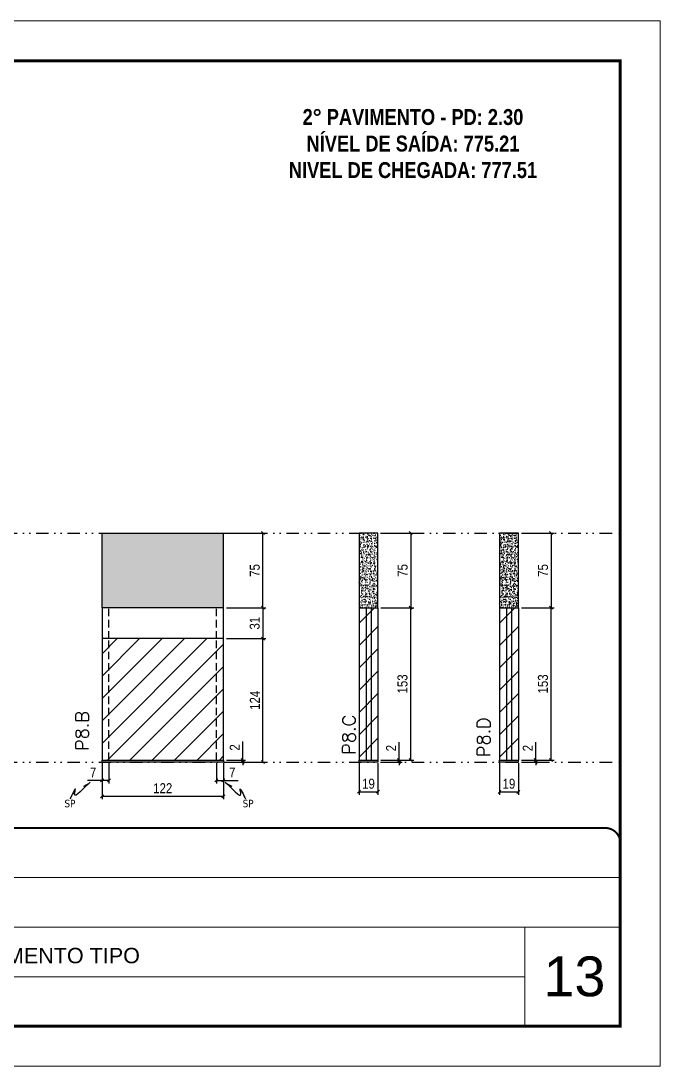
# Model space of a CAD drawing. Extents: x 808 to 7089, y -98 to 17032.
# Drawn here: x 1651 to 2293, y 12537 to 13587 of the extents above; entities that cross this region are included whole.
import ezdxf

# ---------------------------------------------------------------- set-up
doc = ezdxf.new("R2010")
doc.units = 0
for name, pattern in [('CONTINUO', [0]), ('DASHED', [0.75, 0.5, -0.25]), ('DIVIDE2', [0.625, 0.25, -0.125, 0, -0.125, 0, -0.125]), ('HIDDEN', [0.375, 0.25, -0.125])]:
    doc.linetypes.add(name, pattern=pattern)
for name, color, linetype, lineweight in [('CARIMBO', 255, 'Continuous', 9), ('Folhas', 255, 'Continuous', 9), ('REAPROVEITAMENTO', 251, 'Continuous', 9), ('SARRAFO DE PRESSAO', 251, 'DASHED', 9), ('Texto Seção', 7, 'Continuous', 15)]:
    doc.layers.add(name, color=color, linetype=linetype, lineweight=lineweight)
for name, color, linetype in [('COTA', 241, 'Continuous'), ('NOMENCLATURA', 7, 'Continuous'), ('Nível', 160, 'Continuous'), ('Painéis', 200, 'Continuous'), ('SARR_2.2x7', 40, 'Continuous'), ('Sarrafo de Pressão', 42, 'HIDDEN'), ('texto', 7, 'Continuous')]:
    doc.layers.add(name, color=color, linetype=linetype)
doc.styles.add('ARIAL', font='arial.ttf')
doc.styles.add('COTA TECNICA', font='techl___.ttf', dxfattribs={"height": 10})
doc.styles.add('COTA TECNICA-50', font='techl___.ttf', dxfattribs={"height": 10})
doc.styles.add('REGUA-120', font='ROMANS.shx', dxfattribs={"height": 15})
doc.styles.add('ROMANC', font='techb___.ttf', dxfattribs={"height": 2.5})
doc.styles.get("Standard").update_dxf_attribs({"font": 'arial.ttf'})
doc.dimstyles.new('COTA PAINEL-50', dxfattribs={"dimtxt": 10, "dimasz": 3, "dimexe": 3, "dimexo": 3, "dimgap": 3, "dimtad": 1, "dimdec": 1, "dimzin": 12, "dimdsep": 46, "dimtxsty": 'COTA TECNICA-50', "dimblk1": 'OBLIQUE', "dimblk2": 'OBLIQUE', "dimsah": 1, "dimcen": 0.9, "dimclrd": 4, "dimclre": 4, "dimclrt": 240, "dimadec": 1, "dimazin": 3, "dimtfac": 1, "dimtdec": 1, "dimtmove": 0, "dimatfit": 3, "dimfxl": 1, "dimtolj": 1, "dimtzin": 12, "dimarcsym": 0})
doc.dimstyles.new('PAINEL', dxfattribs={"dimtxt": 10, "dimasz": 3, "dimexe": 3, "dimexo": 3, "dimgap": 3, "dimtad": 1, "dimdec": 1, "dimzin": 12, "dimdsep": 46, "dimtxsty": 'COTA TECNICA', "dimblk1": 'OBLIQUE', "dimblk2": 'OBLIQUE', "dimsah": 1, "dimcen": 0.9, "dimclrd": 4, "dimclre": 4, "dimclrt": 240, "dimadec": 1, "dimazin": 3, "dimtfac": 1, "dimtdec": 1, "dimtmove": 0, "dimatfit": 3, "dimfxl": 1, "dimtolj": 1, "dimtzin": 12, "dimarcsym": 0})
doc.dimstyles.get("Standard").update_dxf_attribs({"dimtxt": 0.18, "dimasz": 0.18, "dimexe": 0.18, "dimexo": 0.0625, "dimgap": 0.09, "dimtad": 0, "dimtih": 1, "dimtoh": 1, "dimdec": 4, "dimzin": 0, "dimdsep": 46, "dimtxsty": 'Standard', "dimcen": 0.09, "dimadec": 0, "dimazin": 0, "dimtfac": 1, "dimtdec": 4, "dimtofl": 0, "dimtmove": 0, "dimatfit": 3, "dimfxl": 1, "dimtolj": 1, "dimtzin": 0, "dimarcsym": 0})

# ---------------------------------------------------------------- blocks, each defined once
blk = doc.blocks.new('9999999999')
at = {"color": 30, "linetype": 'CONTINUO'}
for p, q in [((98564.6, 34379.6), (99584, 34379.6)), ((98564.6, 34329.8), (99488, 34329.8)), ((99584, 34329.8), (99488, 34329.8)), ((99488, 34329.8), (99488, 34230.2)), ((98564.6, 34280), (99488, 34280))]:
    blk.add_line(p, q, dxfattribs=at)
at = {"color": 30, "linetype": 'CONTINUO', "const_width": 2}
blk.add_lwpolyline([(99584, 34230.2), (99584, 34414.4, 0.414214), (99569, 34429.4), (98229, 34429.4, 0.414214), (98214, 34414.4), (98214, 34245.2, 0.414214), (98229, 34230.2), (99584, 34230.2)], format="xyb", dxfattribs=at)
at = {"layer": 'Folhas'}
blk.add_lwpolyline([(98139, 34190.2), (99624, 34190.2), (99624, 35240.2), (98139, 35240.2)], close=True, dxfattribs=at)
at = {"layer": 'Folhas', "color": 30, "const_width": 3}
blk.add_lwpolyline([(98214, 34230.2), (99584, 34230.2), (99584, 35200.2), (98214, 35200.2)], close=True, dxfattribs=at)
at = {"color": 7, "linetype": 'Continuous', "ltscale": 5, "style": 'ARIAL'}
blk.add_text('2°, 3° E PAVIMENTO TIPO', height=15.483, dxfattribs=at).set_placement((98837.7, 34293.5))
blk = doc.blocks.new('_Oblique')
at = {"color": 0, "linetype": 'ByBlock', "lineweight": -2}
blk.add_line((-0.5, -0.5), (0.5, 0.5), dxfattribs=at)
blk = doc.blocks.new('*D1363')
at = {"layer": 'COTA', "color": 4, "lineweight": -2, "transparency": 16777216}
for p, q in [((1732.5, 12841.2), (1732.5, 12804.8)), ((1854.5, 12841.2), (1854.5, 12804.8)), ((1732.5, 12807.8), (1854.5, 12807.8))]:
    blk.add_line(p, q, dxfattribs=at)
at = {"layer": 'Defpoints', "color": 0, "transparency": 16777216}
for p in [(1732.5, 12844.2), (1854.5, 12844.2), (1854.5, 12807.8)]:
    blk.add_point(p, dxfattribs=at)
at = {"layer": 'COTA', "color": 4, "lineweight": -2, "transparency": 16777216, "xscale": 3, "yscale": 3, "zscale": 3, "rotation": 180}
blk.add_blockref('_Oblique', (1732.5, 12807.8), dxfattribs=at)
at = {"layer": 'COTA', "color": 4, "lineweight": -2, "transparency": 16777216, "xscale": 3, "yscale": 3, "zscale": 3}
blk.add_blockref('_Oblique', (1854.5, 12807.8), dxfattribs=at)
at = {"layer": 'COTA', "color": 240, "transparency": 16777216, "insert": (1793.5, 12815.9), "char_height": 10, "attachment_point": 5, "style": 'COTA TECNICA'}
blk.add_mtext('\\A1;122', dxfattribs=at)
blk = doc.blocks.new('*D1364')
at = {"layer": 'COTA', "color": 4, "lineweight": -2, "transparency": 16777216}
for p, q in [((1732.5, 12839.2), (1732.5, 12820.7)), ((1739.5, 12841.2), (1739.5, 12820.7)), ((1732.5, 12823.7), (1717.8, 12823.7)), ((1739.5, 12823.7), (1732.5, 12823.7))]:
    blk.add_line(p, q, dxfattribs=at)
at = {"layer": 'Defpoints', "color": 0, "transparency": 16777216}
for p in [(1732.5, 12842.2), (1739.5, 12844.2), (1732.5, 12823.7)]:
    blk.add_point(p, dxfattribs=at)
at = {"layer": 'COTA', "color": 4, "lineweight": -2, "transparency": 16777216, "xscale": 3, "yscale": 3, "zscale": 3, "rotation": 180}
blk.add_blockref('_Oblique', (1732.5, 12823.7), dxfattribs=at)
at = {"layer": 'COTA', "color": 4, "lineweight": -2, "transparency": 16777216, "xscale": 3, "yscale": 3, "zscale": 3}
blk.add_blockref('_Oblique', (1739.5, 12823.7), dxfattribs=at)
at = {"layer": 'COTA', "color": 240, "transparency": 16777216, "insert": (1723.6, 12831.7), "char_height": 10, "attachment_point": 5, "style": 'COTA TECNICA-50'}
blk.add_mtext('\\A1;7', dxfattribs=at)
blk = doc.blocks.new('*D1365')
at = {"layer": 'COTA', "color": 4, "lineweight": -2, "transparency": 16777216}
for p, q in [((1847.5, 12841.2), (1847.5, 12820.7)), ((1854.5, 12839.2), (1854.5, 12820.7)), ((1847.5, 12823.7), (1854.5, 12823.7)), ((1854.5, 12823.7), (1869.2, 12823.7))]:
    blk.add_line(p, q, dxfattribs=at)
at = {"layer": 'Defpoints', "color": 0, "transparency": 16777216}
for p in [(1847.5, 12844.2), (1854.5, 12842.2), (1854.5, 12823.7)]:
    blk.add_point(p, dxfattribs=at)
at = {"layer": 'COTA', "color": 4, "lineweight": -2, "transparency": 16777216, "xscale": 3, "yscale": 3, "zscale": 3, "rotation": 180}
blk.add_blockref('_Oblique', (1847.5, 12823.7), dxfattribs=at)
at = {"layer": 'COTA', "color": 4, "lineweight": -2, "transparency": 16777216, "xscale": 3, "yscale": 3, "zscale": 3}
blk.add_blockref('_Oblique', (1854.5, 12823.7), dxfattribs=at)
at = {"layer": 'COTA', "color": 240, "transparency": 16777216, "insert": (1863.4, 12831.7), "char_height": 10, "attachment_point": 5, "style": 'COTA TECNICA-50'}
blk.add_mtext('\\A1;7', dxfattribs=at)
blk = doc.blocks.new('*D1366')
at = {"layer": 'COTA', "color": 4, "linetype": 'ByBlock', "lineweight": -2, "transparency": 16777216}
for p, q in [((1857.5, 12966.2), (1897.1, 12966.2)), ((1894.1, 12842.2), (1894.1, 12966.2)), ((1857.5, 12842.2), (1897.1, 12842.2))]:
    blk.add_line(p, q, dxfattribs=at)
at = {"layer": 'Defpoints', "color": 0, "linetype": 'ByBlock', "transparency": 16777216}
for p in [(1854.5, 12966.2), (1894.1, 12966.2), (1854.5, 12842.2)]:
    blk.add_point(p, dxfattribs=at)
at = {"layer": 'COTA', "color": 4, "linetype": 'ByBlock', "lineweight": -2, "transparency": 16777216, "xscale": 3, "yscale": 3, "zscale": 3}
for p, rotation in [((1894.1, 12966.2), 90), ((1894.1, 12842.2), 270)]:
    blk.add_blockref('_Oblique', p, dxfattribs=dict(at, rotation=rotation))
at = {"layer": 'COTA', "color": 240, "linetype": 'ByBlock', "transparency": 16777216, "insert": (1886.1, 12904.2), "char_height": 10, "attachment_point": 5, "rotation": 90, "style": 'COTA TECNICA'}
blk.add_mtext('\\A1;124', dxfattribs=at)
blk = doc.blocks.new('*D1367')
at = {"layer": 'COTA', "color": 4, "lineweight": -2, "transparency": 16777216}
for p, q in [((1873.8, 12844.2), (1873.8, 12863)), ((1857.5, 12844.2), (1876.8, 12844.2)), ((1857.5, 12842.2), (1876.8, 12842.2)), ((1873.8, 12842.2), (1873.8, 12844.2)), ((1873.8, 12842.2), (1873.8, 12839.2))]:
    blk.add_line(p, q, dxfattribs=at)
at = {"layer": 'Defpoints', "color": 0, "transparency": 16777216}
for p in [(1854.5, 12844.2), (1854.5, 12842.2), (1873.8, 12842.2)]:
    blk.add_point(p, dxfattribs=at)
at = {"layer": 'COTA', "color": 4, "lineweight": -2, "transparency": 16777216, "xscale": 3, "yscale": 3, "zscale": 3}
for p, rotation in [((1873.8, 12844.2), 270), ((1873.8, 12842.2), 90)]:
    blk.add_blockref('_Oblique', p, dxfattribs=dict(at, rotation=rotation))
at = {"layer": 'COTA', "color": 240, "transparency": 16777216, "insert": (1865.8, 12856.9), "char_height": 10, "attachment_point": 5, "rotation": 90, "style": 'COTA TECNICA-50'}
blk.add_mtext('\\A1;2', dxfattribs=at)
blk = doc.blocks.new('*D1368')
at = {"layer": 'COTA', "color": 4, "linetype": 'ByBlock', "lineweight": -2, "transparency": 16777216}
for p, q in [((1857.5, 12966.2), (1897.1, 12966.2)), ((1894.1, 12842.2), (1894.1, 12966.2)), ((1857.5, 12842.2), (1897.1, 12842.2))]:
    blk.add_line(p, q, dxfattribs=at)
at = {"layer": 'Defpoints', "color": 0, "linetype": 'ByBlock', "transparency": 16777216}
for p in [(1854.5, 12966.2), (1894.1, 12966.2), (1854.5, 12842.2)]:
    blk.add_point(p, dxfattribs=at)
at = {"layer": 'COTA', "color": 4, "linetype": 'ByBlock', "lineweight": -2, "transparency": 16777216, "xscale": 3, "yscale": 3, "zscale": 3}
for p, rotation in [((1894.1, 12966.2), 90), ((1894.1, 12842.2), 270)]:
    blk.add_blockref('_Oblique', p, dxfattribs=dict(at, rotation=rotation))
at = {"layer": 'COTA', "color": 240, "linetype": 'ByBlock', "transparency": 16777216, "insert": (1886.1, 12904.2), "char_height": 10, "attachment_point": 5, "rotation": 90, "style": 'COTA TECNICA'}
blk.add_mtext('\\A1;124', dxfattribs=at)
blk = doc.blocks.new('*D1369')
at = {"layer": 'COTA', "color": 4, "lineweight": -2, "transparency": 16777216}
for p, q in [((1857.5, 13072.2), (1897.1, 13072.2)), ((1894.1, 12997.2), (1894.1, 13072.2)), ((1857.5, 12997.2), (1897.1, 12997.2))]:
    blk.add_line(p, q, dxfattribs=at)
at = {"layer": 'Defpoints', "color": 0, "transparency": 16777216}
for p in [(1854.5, 13072.2), (1894.1, 13072.2), (1854.5, 12997.2)]:
    blk.add_point(p, dxfattribs=at)
at = {"layer": 'COTA', "color": 4, "lineweight": -2, "transparency": 16777216, "xscale": 3, "yscale": 3, "zscale": 3}
for p, rotation in [((1894.1, 13072.2), 90), ((1894.1, 12997.2), 270)]:
    blk.add_blockref('_Oblique', p, dxfattribs=dict(at, rotation=rotation))
at = {"layer": 'COTA', "color": 240, "transparency": 16777216, "insert": (1886, 13034.7), "char_height": 10, "attachment_point": 5, "rotation": 90, "style": 'COTA TECNICA-50'}
blk.add_mtext('\\A1;75', dxfattribs=at)
blk = doc.blocks.new('*D1370')
at = {"layer": 'COTA', "color": 4, "lineweight": -2, "transparency": 16777216}
for p, q in [((1990.7, 12841.2), (1990.7, 12809.3)), ((2009.7, 12841.2), (2009.7, 12809.3)), ((1990.7, 12812.3), (2009.7, 12812.3))]:
    blk.add_line(p, q, dxfattribs=at)
at = {"layer": 'Defpoints', "color": 0, "transparency": 16777216}
for p in [(1990.7, 12844.2), (2009.7, 12844.2), (2009.7, 12812.3)]:
    blk.add_point(p, dxfattribs=at)
at = {"layer": 'COTA', "color": 4, "lineweight": -2, "transparency": 16777216, "xscale": 3, "yscale": 3, "zscale": 3, "rotation": 180}
blk.add_blockref('_Oblique', (1990.7, 12812.3), dxfattribs=at)
at = {"layer": 'COTA', "color": 4, "lineweight": -2, "transparency": 16777216, "xscale": 3, "yscale": 3, "zscale": 3}
blk.add_blockref('_Oblique', (2009.7, 12812.3), dxfattribs=at)
at = {"layer": 'COTA', "color": 240, "transparency": 16777216, "insert": (2000.2, 12820.4), "char_height": 10, "attachment_point": 5, "style": 'COTA TECNICA'}
blk.add_mtext('\\A1;19', dxfattribs=at)
blk = doc.blocks.new('*D1371')
at = {"layer": 'COTA', "color": 4, "lineweight": -2, "transparency": 16777216}
for p, q in [((2030.9, 12844.2), (2030.9, 12862.3)), ((2012.7, 12844.2), (2033.9, 12844.2)), ((2012.7, 12842.2), (2033.9, 12842.2)), ((2030.9, 12842.2), (2030.9, 12844.2)), ((2030.9, 12842.2), (2030.9, 12839.2))]:
    blk.add_line(p, q, dxfattribs=at)
at = {"layer": 'Defpoints', "color": 0, "transparency": 16777216}
for p in [(2009.7, 12844.2), (2009.7, 12842.2), (2030.9, 12844.2)]:
    blk.add_point(p, dxfattribs=at)
at = {"layer": 'COTA', "color": 4, "lineweight": -2, "transparency": 16777216, "xscale": 3, "yscale": 3, "zscale": 3}
for p, rotation in [((2030.9, 12844.2), 270), ((2030.9, 12842.2), 90)]:
    blk.add_blockref('_Oblique', p, dxfattribs=dict(at, rotation=rotation))
at = {"layer": 'COTA', "color": 240, "transparency": 16777216, "insert": (2022.9, 12856.2), "char_height": 10, "attachment_point": 5, "rotation": 90, "style": 'COTA TECNICA-50'}
blk.add_mtext('\\A1;2', dxfattribs=at)
blk = doc.blocks.new('*D2007')
at = {"layer": 'COTA', "color": 4, "lineweight": -2, "transparency": 16777216}
for p, q in [((2012.7, 12997.2), (2045.6, 12997.2)), ((2042.6, 12844.2), (2042.6, 12997.2)), ((2012.7, 12844.2), (2045.6, 12844.2))]:
    blk.add_line(p, q, dxfattribs=at)
at = {"layer": 'Defpoints', "color": 0, "transparency": 16777216}
for p in [(2009.7, 12997.2), (2042.6, 12997.2), (2009.7, 12844.2)]:
    blk.add_point(p, dxfattribs=at)
at = {"layer": 'COTA', "color": 4, "lineweight": -2, "transparency": 16777216, "xscale": 3, "yscale": 3, "zscale": 3}
for p, rotation in [((2042.6, 12997.2), 90), ((2042.6, 12844.2), 270)]:
    blk.add_blockref('_Oblique', p, dxfattribs=dict(at, rotation=rotation))
at = {"layer": 'COTA', "color": 240, "transparency": 16777216, "insert": (2034.4, 12920.7), "char_height": 10, "attachment_point": 5, "rotation": 90, "style": 'COTA TECNICA-50'}
blk.add_mtext('\\A1;153', dxfattribs=at)
blk = doc.blocks.new('*D1373')
at = {"layer": 'COTA', "color": 4, "lineweight": -2, "transparency": 16777216}
for p, q in [((1857.5, 12997.2), (1897.1, 12997.2)), ((1894.1, 12997.2), (1894.1, 12966.2)), ((1857.5, 12966.2), (1897.1, 12966.2))]:
    blk.add_line(p, q, dxfattribs=at)
at = {"layer": 'Defpoints', "color": 0, "transparency": 16777216}
for p in [(1854.5, 12997.2), (1854.5, 12966.2), (1894.1, 12966.2)]:
    blk.add_point(p, dxfattribs=at)
at = {"layer": 'COTA', "color": 4, "lineweight": -2, "transparency": 16777216, "xscale": 3, "yscale": 3, "zscale": 3}
for p, rotation in [((1894.1, 12997.2), 90), ((1894.1, 12966.2), 270)]:
    blk.add_blockref('_Oblique', p, dxfattribs=dict(at, rotation=rotation))
at = {"layer": 'COTA', "color": 240, "transparency": 16777216, "insert": (1885.9, 12981.7), "char_height": 10, "attachment_point": 5, "rotation": 90, "style": 'COTA TECNICA'}
blk.add_mtext('\\A1;31', dxfattribs=at)
blk = doc.blocks.new('*D1374')
at = {"layer": 'COTA', "color": 4, "lineweight": -2, "transparency": 16777216}
for p, q in [((2012.7, 13072.2), (2045.6, 13072.2)), ((2042.6, 13072.2), (2042.6, 12997.2)), ((2012.7, 12997.2), (2045.6, 12997.2))]:
    blk.add_line(p, q, dxfattribs=at)
at = {"layer": 'Defpoints', "color": 0, "transparency": 16777216}
for p in [(2009.7, 13072.2), (2009.7, 12997.2), (2042.6, 12997.2)]:
    blk.add_point(p, dxfattribs=at)
at = {"layer": 'COTA', "color": 4, "lineweight": -2, "transparency": 16777216, "xscale": 3, "yscale": 3, "zscale": 3}
for p, rotation in [((2042.6, 13072.2), 90), ((2042.6, 12997.2), 270)]:
    blk.add_blockref('_Oblique', p, dxfattribs=dict(at, rotation=rotation))
at = {"layer": 'COTA', "color": 240, "transparency": 16777216, "insert": (2034.5, 13034.7), "char_height": 10, "attachment_point": 5, "rotation": 90, "style": 'COTA TECNICA'}
blk.add_mtext('\\A1;75', dxfattribs=at)
blk = doc.blocks.new('*D1375')
at = {"layer": 'COTA', "color": 4, "lineweight": -2, "transparency": 16777216}
for p, q in [((2153.8, 12997.2), (2186.7, 12997.2)), ((2183.7, 12844.2), (2183.7, 12997.2)), ((2153.8, 12844.2), (2186.7, 12844.2))]:
    blk.add_line(p, q, dxfattribs=at)
at = {"layer": 'Defpoints', "color": 0, "transparency": 16777216}
for p in [(2150.8, 12997.2), (2183.7, 12997.2), (2150.8, 12844.2)]:
    blk.add_point(p, dxfattribs=at)
at = {"layer": 'COTA', "color": 4, "lineweight": -2, "transparency": 16777216, "xscale": 3, "yscale": 3, "zscale": 3}
for p, rotation in [((2183.7, 12997.2), 90), ((2183.7, 12844.2), 270)]:
    blk.add_blockref('_Oblique', p, dxfattribs=dict(at, rotation=rotation))
at = {"layer": 'COTA', "color": 240, "transparency": 16777216, "insert": (2175.5, 12920.7), "char_height": 10, "attachment_point": 5, "rotation": 90, "style": 'COTA TECNICA-50'}
blk.add_mtext('\\A1;153', dxfattribs=at)
blk = doc.blocks.new('*D1376')
at = {"layer": 'COTA', "color": 4, "lineweight": -2, "transparency": 16777216}
for p, q in [((2153.8, 13072.2), (2186.7, 13072.2)), ((2183.7, 13072.2), (2183.7, 12997.2)), ((2153.8, 12997.2), (2186.7, 12997.2))]:
    blk.add_line(p, q, dxfattribs=at)
at = {"layer": 'Defpoints', "color": 0, "transparency": 16777216}
for p in [(2150.8, 13072.2), (2150.8, 12997.2), (2183.7, 12997.2)]:
    blk.add_point(p, dxfattribs=at)
at = {"layer": 'COTA', "color": 4, "lineweight": -2, "transparency": 16777216, "xscale": 3, "yscale": 3, "zscale": 3}
for p, rotation in [((2183.7, 13072.2), 90), ((2183.7, 12997.2), 270)]:
    blk.add_blockref('_Oblique', p, dxfattribs=dict(at, rotation=rotation))
at = {"layer": 'COTA', "color": 240, "transparency": 16777216, "insert": (2175.6, 13034.7), "char_height": 10, "attachment_point": 5, "rotation": 90, "style": 'COTA TECNICA'}
blk.add_mtext('\\A1;75', dxfattribs=at)
blk = doc.blocks.new('*D2069')
at = {"layer": 'COTA', "color": 4, "lineweight": -2, "transparency": 16777216}
for p, q in [((2168.2, 12844.2), (2168.2, 12862.3)), ((2153.8, 12844.2), (2171.2, 12844.2)), ((2153.8, 12842.2), (2171.2, 12842.2)), ((2168.2, 12842.2), (2168.2, 12844.2)), ((2168.2, 12842.2), (2168.2, 12839.2))]:
    blk.add_line(p, q, dxfattribs=at)
at = {"layer": 'Defpoints', "color": 0, "transparency": 16777216}
for p in [(2150.8, 12844.2), (2150.8, 12842.2), (2168.2, 12844.2)]:
    blk.add_point(p, dxfattribs=at)
at = {"layer": 'COTA', "color": 4, "lineweight": -2, "transparency": 16777216, "xscale": 3, "yscale": 3, "zscale": 3}
for p, rotation in [((2168.2, 12844.2), 270), ((2168.2, 12842.2), 90)]:
    blk.add_blockref('_Oblique', p, dxfattribs=dict(at, rotation=rotation))
at = {"layer": 'COTA', "color": 240, "transparency": 16777216, "insert": (2160.2, 12856.2), "char_height": 10, "attachment_point": 5, "rotation": 90, "style": 'COTA TECNICA-50'}
blk.add_mtext('\\A1;2', dxfattribs=at)

msp = doc.modelspace()

# ---------------------------------------------------------------- hatches: boundary and pattern name
at = {"layer": 'COTA', "linetype": 'ByBlock'}
h = msp.add_hatch(dxfattribs=at)
h.set_pattern_fill('AR-CONC', color=256, scale=0.03)
h.set_pattern_definition([(50, (-7050.256, 8960.1733), (5.46554, -0.4781726), [0.5715, -6.2865]), (355, (-7050.256, 8960.1733), (-1.0573026, 5.7317054), [0.4572, -5.0292175]), (100.451445, (-7049.8005, 8960.1335), (4.4082374, 5.2535326), [0.4857003, -5.3427073]), (46.1842, (-7050.256, 8961.697), (8.132371, -1.26127), [0.85725, -9.42975]), (96.63556, (-7049.578, 8961.592), (7.122124, 7.422784), [0.728551, -8.014068]), (351.18415, (-7050.256, 8961.697), (7.122124, 7.422784), [0.685799, -7.543792]), (21, (-7049.494, 8961.3163), (4.5484317, -3.067956), [0.5715, -6.2865]), (326, (-7049.494, 8961.3163), (1.854061, 5.525639), [0.4572, -5.0292]), (71.451445, (-7049.115, 8961.0606), (6.4024926, 2.457683), [0.4857003, -5.342698]), (37.5, (-7050.256, 8960.1733), (0.0926581, 2.53665117), [0, -4.96824, 0, -5.1054, 0, -5.04825]), (7.5, (-7050.256, 8960.1733), (2.0045899, 3.00541724), [0, -2.91084, 0, -4.85394, 0, -1.92405]), (327.5, (-7051.9552, 8960.1733), (4.06771786, -0.1718623), [0, -1.905, 0, -5.9436, 0, -7.8867]), (317.5, (-7052.7172, 8960.1733), (4.4438754, 0.7627947), [0, -2.4765, 0, -3.94716, 0, -5.6007])])
h.paths.add_polyline_path([(1732.5, 12997.17), (1854.5, 12997.17), (1854.5, 13072.17), (1732.5, 13072.17)])
h = msp.add_hatch(dxfattribs=at)
h.set_pattern_fill('AR-CONC', color=256, scale=0.03)
h.set_pattern_definition([(50, (-7098.3923, 8960.1733), (5.46554, -0.4781726), [0.5715, -6.2865]), (355, (-7098.392, 8960.1733), (-1.0573026, 5.7317054), [0.4572, -5.0292175]), (100.451445, (-7097.937, 8960.1335), (4.4082374, 5.2535326), [0.4857003, -5.3427073]), (46.1842, (-7098.392, 8961.697), (8.132371, -1.26127), [0.85725, -9.42975]), (96.63556, (-7097.7146, 8961.592), (7.122124, 7.422784), [0.728551, -8.014068]), (351.18415, (-7098.392, 8961.697), (7.122124, 7.422784), [0.685799, -7.543792]), (21, (-7097.6303, 8961.3163), (4.5484317, -3.067956), [0.5715, -6.2865]), (326, (-7097.63, 8961.3163), (1.854061, 5.525639), [0.4572, -5.0292]), (71.451445, (-7097.251, 8961.0606), (6.4024926, 2.457683), [0.4857003, -5.342698]), (37.5, (-7098.3923, 8960.1733), (0.0926581, 2.53665117), [0, -4.96824, 0, -5.1054, 0, -5.04825]), (7.5, (-7098.3923, 8960.1733), (2.0045899, 3.00541724), [0, -2.91084, 0, -4.85394, 0, -1.92405]), (327.5, (-7100.0915, 8960.1733), (4.06771786, -0.1718623), [0, -1.905, 0, -5.9436, 0, -7.8867]), (317.5, (-7100.8535, 8960.1733), (4.4438754, 0.7627947), [0, -2.4765, 0, -3.94716, 0, -5.6007])])
h.paths.add_polyline_path([(2009.73, 13072.17), (1990.73, 13072.17), (1990.73, 12997.17), (2009.73, 12997.17)])
h = msp.add_hatch(dxfattribs=at)
h.set_pattern_fill('AR-CONC', color=256, scale=0.03)
h.set_pattern_definition([(50, (-6957.2904, 8960.1733), (5.46554, -0.4781726), [0.5715, -6.2865]), (355, (-6957.2904, 8960.1733), (-1.0573026, 5.7317054), [0.4572, -5.0292175]), (100.451445, (-6956.835, 8960.1335), (4.4082374, 5.2535326), [0.4857003, -5.3427073]), (46.1842, (-6957.2904, 8961.697), (8.132371, -1.26127), [0.85725, -9.42975]), (96.63556, (-6956.613, 8961.592), (7.122124, 7.422784), [0.728551, -8.014068]), (351.18415, (-6957.2904, 8961.697), (7.122124, 7.422784), [0.685799, -7.543792]), (21, (-6956.5284, 8961.3163), (4.5484317, -3.067956), [0.5715, -6.2865]), (326, (-6956.5284, 8961.3163), (1.854061, 5.525639), [0.4572, -5.0292]), (71.451445, (-6956.1494, 8961.0606), (6.4024926, 2.457683), [0.4857003, -5.342698]), (37.5, (-6957.2904, 8960.1733), (0.0926581, 2.53665117), [0, -4.96824, 0, -5.1054, 0, -5.04825]), (7.5, (-6957.2904, 8960.1733), (2.0045899, 3.00541724), [0, -2.91084, 0, -4.85394, 0, -1.92405]), (327.5, (-6958.9897, 8960.1733), (4.06771786, -0.1718623), [0, -1.905, 0, -5.9436, 0, -7.8867]), (317.5, (-6959.7517, 8960.1733), (4.4438754, 0.7627947), [0, -2.4765, 0, -3.94716, 0, -5.6007])])
h.paths.add_polyline_path([(2150.83, 13072.17), (2131.83, 13072.17), (2131.83, 12997.17), (2150.83, 12997.17)])
at = {"layer": 'REAPROVEITAMENTO', "linetype": 'ByBlock'}
h = msp.add_hatch(dxfattribs=at)
h.set_pattern_fill('ANSI31', color=256, scale=5, style=2)
h.set_pattern_definition([(45, (-1595.445, 3872.763), (-11.22532, 11.22532), [])])
h.paths.add_polyline_path([(2009.73, 12997.17), (1990.73, 12997.17), (1990.73, 12844.17), (2009.73, 12844.17)])
h = msp.add_hatch(dxfattribs=at)
h.set_pattern_fill('ANSI31', color=256, scale=5, style=2)
h.set_pattern_definition([(45, (-1454.343, 3872.763), (-11.22532, 11.22532), [])])
h.paths.add_polyline_path([(2150.83, 12997.17), (2131.83, 12997.17), (2131.83, 12844.17), (2150.83, 12844.17)])
h = msp.add_hatch(dxfattribs=at)
h.set_pattern_fill('ANSI31', color=256, scale=5, style=2)
h.set_pattern_definition([(45, (-1853.679, 3841.763), (-11.22532, 11.22532), [])])
h.paths.add_polyline_path([(1854.5, 12966.17), (1732.5, 12966.17), (1732.5, 12844.17), (1854.5, 12844.17)])

# ---------------------------------------------------------------- linework, layer by layer
at = {"layer": 'COTA', "linetype": 'ByBlock'}
for p, q in [((1732.5, 12997.17), (1732.5, 13072.17)), ((1732.5, 13072.17), (1854.5, 13072.17)), ((1854.5, 13072.17), (1854.5, 13072.17)), ((1854.5, 12997.17), (1854.5, 13072.17))]:
    msp.add_line(p, q, dxfattribs=at)
at = {"layer": 'COTA', "color": 4}
for p, q in [((2131.83, 12841.17), (2131.83, 12809.27)), ((2150.83, 12841.17), (2150.83, 12809.27)), ((2131.83, 12812.27), (2150.83, 12812.27))]:
    msp.add_line(p, q, dxfattribs=at)
at = {"layer": 'COTA', "linetype": 'ByBlock'}
for points in [[(1990.73, 12997.17), (2009.73, 12997.17), (2009.73, 13072.17), (1990.73, 13072.17)], [(2131.83, 12997.17), (2150.83, 12997.17), (2150.83, 13072.17), (2131.83, 13072.17)]]:
    msp.add_lwpolyline(points, close=True, dxfattribs=at)
at = {"layer": 'Nível', "color": 4, "linetype": 'DIVIDE2', "ltscale": 50}
for p, q in [((1288.85, 13072.17), (2253.17, 13072.17)), ((1288.85, 12842.17), (2253.17, 12842.17))]:
    msp.add_line(p, q, dxfattribs=at)
at = {"layer": 'Painéis'}
for p, q in [((1732.5, 12997.17), (1732.5, 12966.17)), ((1854.5, 12997.17), (1732.5, 12997.17)), ((1854.5, 12966.17), (1854.5, 12997.17)), ((1990.73, 12997.17), (1990.73, 12844.17)), ((1990.73, 12997.17), (2009.73, 12997.17)), ((2009.73, 12997.17), (2009.73, 12844.17)), ((2131.83, 12997.17), (2131.83, 12844.17)), ((2131.83, 12997.17), (2150.83, 12997.17)), ((2150.83, 12997.17), (2150.83, 12844.17)), ((1990.73, 12844.17), (2009.73, 12844.17)), ((1990.73, 12844.17), (2009.73, 12844.17)), ((1990.73, 12842.17), (1990.73, 12844.17)), ((2009.73, 12842.17), (1990.73, 12842.17)), ((2009.73, 12844.17), (2009.73, 12842.17)), ((2131.83, 12844.17), (2150.83, 12844.17)), ((2131.83, 12844.17), (2150.83, 12844.17)), ((2131.83, 12842.17), (2131.83, 12844.17)), ((2150.83, 12842.17), (2131.83, 12842.17)), ((2150.83, 12842.17), (2150.83, 12844.17))]:
    msp.add_line(p, q, dxfattribs=at)
for points in [[(1854.5, 12966.17), (1732.5, 12966.17), (1732.5, 12844.17), (1854.5, 12844.17)], [(1854.5, 12842.17), (1732.5, 12842.17), (1732.5, 12844.17), (1854.5, 12844.17)]]:
    msp.add_lwpolyline(points, close=True, dxfattribs=at)
at = {"layer": 'SARR_2.2x7'}
for p, q in [((1997.73, 12997.17), (1997.73, 12844.17)), ((2002.73, 12997.17), (2002.73, 12844.17)), ((2138.83, 12997.17), (2138.83, 12844.17)), ((2143.83, 12997.17), (2143.83, 12844.17))]:
    msp.add_line(p, q, dxfattribs=at)
at = {"layer": 'Sarrafo de Pressão', "ltscale": 30}
for p, q in [((1739.5, 12966.17), (1739.5, 12997.17)), ((1847.5, 12966.17), (1847.5, 12997.17)), ((1739.5, 12844.17), (1739.5, 12966.17)), ((1847.5, 12844.17), (1847.5, 12966.17))]:
    msp.add_line(p, q, dxfattribs=at)

# ---------------------------------------------------------------- block references
at = {"layer": 'COTA', "color": 4, "xscale": 3, "yscale": 3, "zscale": 3, "rotation": 180}
msp.add_blockref('_Oblique', (2131.83, 12812.27), dxfattribs=at)
at = {"layer": 'COTA', "color": 4, "xscale": 3, "yscale": 3, "zscale": 3}
msp.add_blockref('_Oblique', (2150.83, 12812.27), dxfattribs=at)
at = {"layer": 'SARRAFO DE PRESSAO', "color": 6, "linetype": 'ByBlock'}
msp.add_blockref('9999999999', (-97330.81, -21653.45), dxfattribs=at)

# ---------------------------------------------------------------- texts
at = {"layer": 'CARIMBO', "style": 'ARIAL'}
msp.add_text('13', height=40, dxfattribs=at).set_placement((2176.03, 12606.9))
at = {"layer": 'COTA', "color": 240, "insert": (2141.33, 12820.36), "char_height": 10, "attachment_point": 5, "style": 'COTA TECNICA'}
msp.add_mtext('\\A1;19', dxfattribs=at)
at = {"layer": 'NOMENCLATURA', "color": 2, "insert": (2044.91, 13524.89), "char_height": 16, "attachment_point": 2, "style": 'ROMANC'}
msp.add_mtext_dynamic_manual_height_columns('\\P2° PAVIMENTO - PD: 2.30\\PNÍVEL DE SAÍDA: 775.21\\PNIVEL DE CHEGADA: 777.51', width=328.3607, gutter_width=1, heights=[0], dxfattribs=at)
at = {"layer": 'texto', "color": 0, "char_height": 7.5, "attachment_point": 5}
for insert in [(1700.25, 12800.49), (1879.27, 12800.49)]:
    msp.add_mtext('{\\fTahoma|b0|i0|c0|p34;\\C4;SP}', dxfattribs=dict(at, insert=insert))
at = {"layer": 'Texto Seção', "style": 'REGUA-120'}
msp.add_text('P8.D', height=13, rotation=90, dxfattribs=at).set_placement((2122.38, 12847.1))
at = {"layer": 'Texto Seção', "char_height": 13, "width": 285.3299, "attachment_point": 7, "rotation": 90, "style": 'REGUA-120'}
for s, insert in [('P8.B', (1719.03, 12853.42)), ('P8.C', (1987.02, 12849.58))]:
    msp.add_mtext(s, dxfattribs=dict(at, insert=insert))

# ---------------------------------------------------------------- dimensions: what is measured, and where the dimension line sits
at = {"layer": 'COTA'}
for base, p1, p2, angle, dimstyle, picture, middle in [((1894.14, 13072.17), (1854.5, 12997.17), (1854.5, 13072.17), 90, 'COTA PAINEL-50', '*D1369', (1886.03, 13034.67)), ((2042.58, 12997.17), (2009.73, 13072.17), (2009.73, 12997.17), 90, 'PAINEL', '*D1374', (2034.47, 13034.67)), ((2183.69, 12997.17), (2150.83, 13072.17), (2150.83, 12997.17), 90, 'PAINEL', '*D1376', (2175.58, 13034.67)), ((1894.14, 12966.17), (1854.5, 12997.17), (1854.5, 12966.17), 90, 'PAINEL', '*D1373', (1885.92, 12981.67)), ((2042.58, 12997.17), (2009.73, 12844.17), (2009.73, 12997.17), 90, 'COTA PAINEL-50', '*D2007', (2034.37, 12920.67)), ((2183.69, 12997.17), (2150.83, 12844.17), (2150.83, 12997.17), 90, 'COTA PAINEL-50', '*D1375', (2175.47, 12920.67)), ((2168.17, 12844.17), (2150.83, 12842.17), (2150.83, 12844.17), 90, 'COTA PAINEL-50', '*D2069', (2160.17, 12856.22)), ((1732.5, 12823.66), (1739.5, 12844.17), (1732.5, 12842.17), 180, 'COTA PAINEL-50', '*D1364', (1723.63, 12831.73))]:
    dim = msp.add_linear_dim(base=base, p1=p1, p2=p2, angle=angle, dimstyle=dimstyle, dxfattribs=at)
    dim.commit()
    dim.dimension.update_dxf_attribs({"geometry": picture, "text_midpoint": middle})
at = {"layer": 'COTA', "linetype": 'ByBlock'}
for picture in ['*D1366', '*D1368']:
    dim = msp.add_aligned_dim(p1=(1854.5, 12842.17), p2=(1854.5, 12966.17), distance=-39.64, dimstyle='PAINEL', dxfattribs=at)
    dim.commit()
    dim.dimension.update_dxf_attribs({"geometry": picture, "text_midpoint": (1886.06, 12904.17)})
at = {"layer": 'COTA'}
for base, p1, p2, picture, middle in [((1873.75, 12842.17), (1854.5, 12844.17), (1854.5, 12842.17), '*D1367', (1873.75, 12856.91)), ((2030.92, 12844.17), (2009.73, 12842.17), (2009.73, 12844.17), '*D1371', (2030.92, 12856.22))]:
    dim = msp.add_linear_dim(base=base, p1=p1, p2=p2, angle=90, dimstyle='COTA PAINEL-50', dxfattribs=at)
    dim.commit()
    dim.dimension.update_dxf_attribs({"geometry": picture, "text_midpoint": middle, "dimtype": 160})
for base, p1, p2, picture, middle in [((1854.5, 12807.8), (1732.5, 12844.17), (1854.5, 12844.17), '*D1363', (1793.5, 12815.86)), ((2009.73, 12812.27), (1990.73, 12844.17), (2009.73, 12844.17), '*D1370', (2000.23, 12820.36))]:
    dim = msp.add_linear_dim(base=base, p1=p1, p2=p2, dimstyle='PAINEL', override={"dimarcsym": 2}, dxfattribs=at)
    dim.commit()
    dim.dimension.update_dxf_attribs({"geometry": picture, "text_midpoint": middle})
dim = msp.add_linear_dim(base=(1854.5, 12823.66), p1=(1847.5, 12844.17), p2=(1854.5, 12842.17), dimstyle='COTA PAINEL-50', dxfattribs=at)
dim.commit()
dim.dimension.update_dxf_attribs({"geometry": '*D1365', "text_midpoint": (1863.36, 12831.73)})

# ---------------------------------------------------------------- leaders
at = {"layer": 'COTA', "path_type": 1}
for points in [[(1720.67, 12821.98), (1704.88, 12810.15), (1705.81, 12814.96), (1700.25, 12805.18)], [(1856.33, 12821.98), (1872.11, 12810.15), (1871.19, 12814.96), (1876.74, 12805.18)]]:
    msp.add_leader(points, dimstyle='Standard', override={"dimasz": 8}, dxfattribs=at)

doc.saveas('drawing.dxf')
